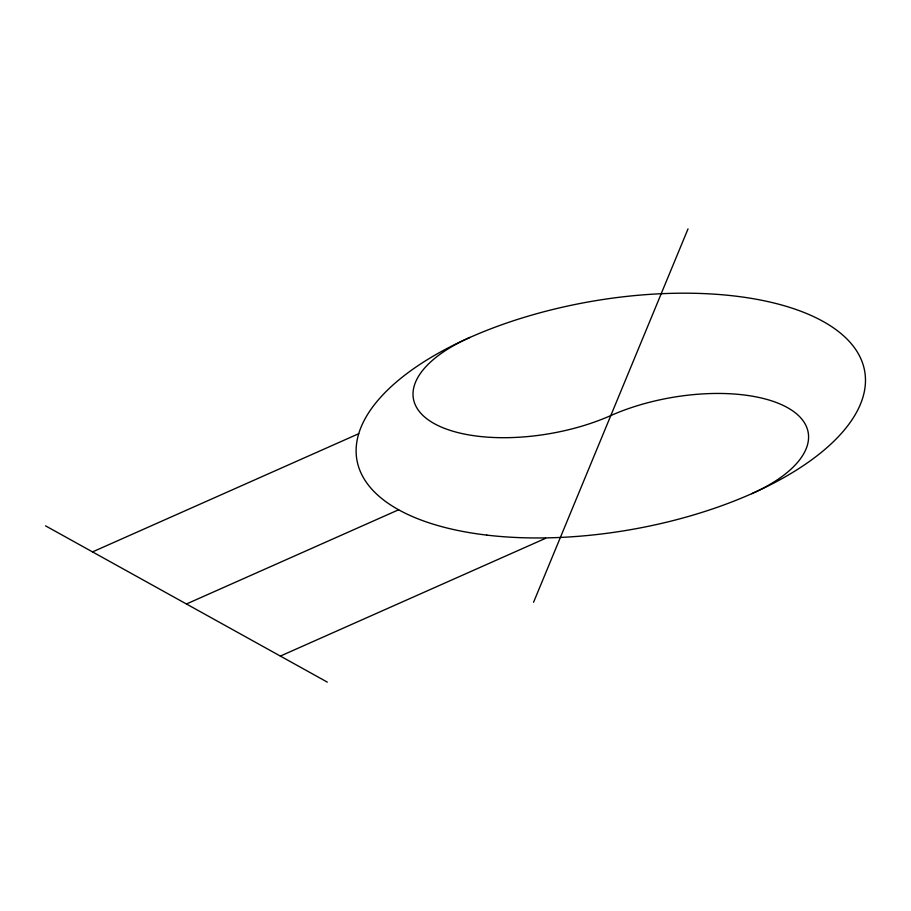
<?xml version="1.0" encoding="UTF-8"?>
<svg xmlns="http://www.w3.org/2000/svg" width="911" height="911" viewBox="0 0 911 911"><rect width="100%" height="100%" fill="white"/><g stroke="black" fill="none" stroke-linecap="round" stroke-linejoin="round"><path stroke-width="1.37" d="M533.561 602.285L688.033 228.877M92.512 551.907L358.729 433.704M186.436 603.993L398.608 509.784M280.36 656.079L545.575 538.321M45.55 525.852L327.322 682.123M469.905 337.446A128.872 57.905 -9.9 0 0 434.262 423.615A128.872 57.905 -9.9 0 0 610.78 415.575A128.872 57.905 -9.9 0 1 787.32 407.547A128.872 57.905 -9.9 0 1 751.677 493.716M486.759 535.11A257.745 115.811 -9.9 0 0 865.45 378.566A257.745 115.811 -9.9 0 0 480.165 333.05A257.745 115.811 -9.9 0 0 486.759 535.11"/></g></svg>
